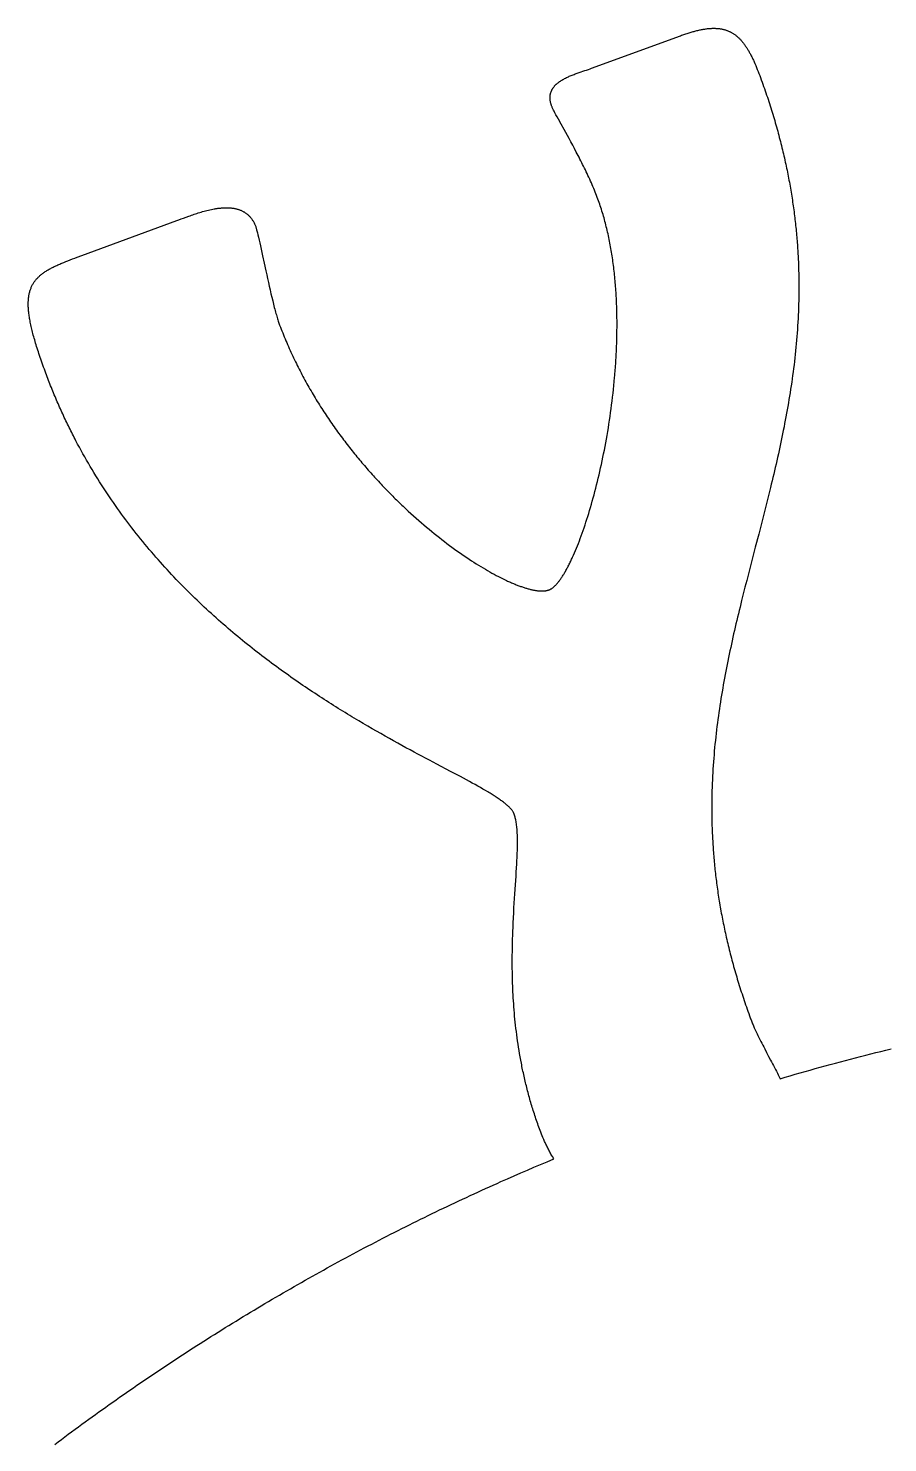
# Model space of a CAD drawing. Extents: x -388 to -35, y 578 to 1063.
# Drawn here: x -196.52 to -174.73, y 833.31 to 869.15 of the extents above; entities that cross this region are included whole.
import ezdxf

# ---------------------------------------------------------------- set-up
doc = ezdxf.new("R2010")
doc.units = 0
doc.layers.add('color#3f3f3fff', color=1, linetype='CONTINUOUS')

msp = doc.modelspace()

# ---------------------------------------------------------------- linework, layer by layer
at = {"layer": 'color#3f3f3fff'}
msp.add_lwpolyline([(-195.852, 833.266), (-195.766, 833.33), (-195.681, 833.394), (-195.595, 833.458), (-195.509, 833.521), (-195.423, 833.585), (-195.337, 833.648), (-195.251, 833.712), (-195.164, 833.775), (-195.078, 833.838), (-194.991, 833.901), (-194.905, 833.963), (-194.818, 834.026), (-194.731, 834.088), (-194.644, 834.15), (-194.557, 834.212), (-194.469, 834.274), (-194.382, 834.336), (-194.295, 834.397), (-194.207, 834.459), (-194.119, 834.52), (-194.032, 834.581), (-193.944, 834.642), (-193.856, 834.703), (-193.767, 834.763), (-193.679, 834.823), (-193.591, 834.884), (-193.502, 834.944), (-193.414, 835.004), (-193.325, 835.063), (-193.236, 835.123), (-193.147, 835.182), (-193.058, 835.242), (-192.969, 835.301), (-192.88, 835.36), (-192.791, 835.419), (-192.701, 835.477), (-192.612, 835.536), (-192.522, 835.594), (-192.432, 835.652), (-192.342, 835.71), (-192.252, 835.768), (-192.162, 835.825), (-192.072, 835.883), (-191.982, 835.94), (-191.891, 835.997), (-191.801, 836.054), (-191.71, 836.111), (-191.619, 836.168), (-191.528, 836.224), (-191.438, 836.28), (-191.347, 836.337), (-191.255, 836.392), (-191.164, 836.448), (-191.073, 836.504), (-190.981, 836.559), (-190.89, 836.615), (-190.798, 836.67), (-190.706, 836.725), (-190.615, 836.779), (-190.523, 836.834), (-190.431, 836.889), (-190.338, 836.943), (-190.246, 836.997), (-190.154, 837.051), (-190.061, 837.105), (-189.969, 837.158), (-189.876, 837.212), (-189.783, 837.265), (-189.691, 837.318), (-189.598, 837.371), (-189.505, 837.424), (-189.411, 837.476), (-189.318, 837.529), (-189.225, 837.581), (-189.131, 837.633), (-189.038, 837.685), (-188.944, 837.736), (-188.851, 837.788), (-188.757, 837.839), (-188.663, 837.89), (-188.569, 837.941), (-188.475, 837.992), (-188.381, 838.043), (-188.286, 838.093), (-188.192, 838.144), (-188.097, 838.194), (-188.003, 838.244), (-187.908, 838.294), (-187.814, 838.343), (-187.719, 838.393), (-187.624, 838.442), (-187.529, 838.491), (-187.434, 838.54), (-187.338, 838.589), (-187.243, 838.637), (-187.148, 838.686), (-187.052, 838.734), (-186.957, 838.782), (-186.861, 838.83), (-186.765, 838.877), (-186.669, 838.925), (-186.574, 838.972), (-186.478, 839.019), (-186.381, 839.066), (-186.285, 839.113), (-186.189, 839.16), (-186.093, 839.206), (-185.996, 839.252), (-185.9, 839.298), (-185.803, 839.344), (-185.706, 839.39), (-185.609, 839.435), (-185.513, 839.481), (-185.416, 839.526), (-185.319, 839.571), (-185.221, 839.616), (-185.124, 839.66), (-185.027, 839.705), (-184.929, 839.749), (-184.832, 839.793), (-184.734, 839.837), (-184.637, 839.881), (-184.539, 839.924), (-184.372, 839.998), (-184.205, 840.071), (-184.037, 840.144), (-183.869, 840.216), (-183.702, 840.288), (-183.533, 840.359), (-183.365, 840.43), (-183.197, 840.5), (-183.212, 840.524), (-183.227, 840.549), (-183.241, 840.573), (-183.256, 840.598), (-183.27, 840.623), (-183.284, 840.647), (-183.297, 840.672), (-183.311, 840.697), (-183.324, 840.722), (-183.337, 840.747), (-183.35, 840.772), (-183.362, 840.796), (-183.374, 840.821), (-183.386, 840.846), (-183.398, 840.871), (-183.41, 840.895), (-183.421, 840.919), (-183.432, 840.944), (-183.443, 840.968), (-183.453, 840.992), (-183.474, 841.039), (-183.493, 841.086), (-183.511, 841.131), (-183.529, 841.175), (-183.545, 841.218), (-183.561, 841.26), (-183.576, 841.302), (-183.591, 841.344), (-183.606, 841.387), (-183.621, 841.429), (-183.636, 841.471), (-183.65, 841.513), (-183.664, 841.555), (-183.678, 841.597), (-183.692, 841.639), (-183.705, 841.681), (-183.719, 841.723), (-183.732, 841.765), (-183.744, 841.807), (-183.757, 841.849), (-183.77, 841.891), (-183.782, 841.933), (-183.794, 841.974), (-183.806, 842.016), (-183.818, 842.058), (-183.829, 842.1), (-183.841, 842.141), (-183.852, 842.183), (-183.863, 842.224), (-183.873, 842.266), (-183.884, 842.307), (-183.894, 842.349), (-183.905, 842.39), (-183.915, 842.431), (-183.924, 842.473), (-183.934, 842.514), (-183.944, 842.555), (-183.953, 842.596), (-183.962, 842.637), (-183.971, 842.679), (-183.98, 842.72), (-183.989, 842.761), (-183.997, 842.801), (-184.005, 842.842), (-184.013, 842.883), (-184.021, 842.924), (-184.037, 843.005), (-184.052, 843.086), (-184.066, 843.167), (-184.079, 843.248), (-184.092, 843.328), (-184.105, 843.409), (-184.117, 843.489), (-184.128, 843.568), (-184.138, 843.648), (-184.148, 843.727), (-184.158, 843.806), (-184.167, 843.885), (-184.175, 843.963), (-184.183, 844.041), (-184.191, 844.119), (-184.198, 844.196), (-184.204, 844.274), (-184.21, 844.35), (-184.216, 844.427), (-184.221, 844.503), (-184.226, 844.579), (-184.23, 844.655), (-184.234, 844.73), (-184.237, 844.805), (-184.24, 844.879), (-184.243, 844.953), (-184.245, 845.027), (-184.247, 845.101), (-184.249, 845.174), (-184.25, 845.246), (-184.251, 845.318), (-184.252, 845.39), (-184.252, 845.462), (-184.252, 845.533), (-184.252, 845.603), (-184.251, 845.674), (-184.25, 845.743), (-184.249, 845.813), (-184.248, 845.882), (-184.247, 845.95), (-184.245, 846.018), (-184.243, 846.086), (-184.241, 846.153), (-184.238, 846.22), (-184.236, 846.286), (-184.233, 846.351), (-184.23, 846.417), (-184.228, 846.481), (-184.221, 846.609), (-184.215, 846.735), (-184.208, 846.859), (-184.2, 846.981), (-184.193, 847.1), (-184.185, 847.218), (-184.17, 847.445), (-184.156, 847.663), (-184.149, 847.769), (-184.143, 847.872), (-184.137, 847.972), (-184.132, 848.07), (-184.13, 848.118), (-184.128, 848.165), (-184.126, 848.212), (-184.124, 848.258), (-184.123, 848.303), (-184.121, 848.347), (-184.12, 848.391), (-184.12, 848.434), (-184.119, 848.476), (-184.119, 848.518), (-184.119, 848.559), (-184.119, 848.599), (-184.12, 848.639), (-184.121, 848.677), (-184.122, 848.715), (-184.124, 848.753), (-184.126, 848.789), (-184.128, 848.825), (-184.131, 848.86), (-184.134, 848.894), (-184.137, 848.927), (-184.141, 848.96), (-184.146, 848.992), (-184.15, 849.023), (-184.156, 849.053), (-184.161, 849.082), (-184.164, 849.097), (-184.167, 849.111), (-184.17, 849.125), (-184.174, 849.138), (-184.177, 849.152), (-184.181, 849.165), (-184.184, 849.178), (-184.188, 849.191), (-184.192, 849.204), (-184.196, 849.217), (-184.2, 849.229), (-184.205, 849.241), (-184.207, 849.247), (-184.21, 849.253), (-184.212, 849.26), (-184.215, 849.266), (-184.218, 849.272), (-184.222, 849.278), (-184.229, 849.291), (-184.237, 849.304), (-184.245, 849.317), (-184.255, 849.33), (-184.265, 849.343), (-184.275, 849.356), (-184.287, 849.37), (-184.299, 849.383), (-184.312, 849.397), (-184.325, 849.411), (-184.339, 849.425), (-184.354, 849.439), (-184.37, 849.453), (-184.386, 849.467), (-184.403, 849.482), (-184.421, 849.496), (-184.439, 849.511), (-184.458, 849.526), (-184.477, 849.541), (-184.497, 849.556), (-184.518, 849.571), (-184.54, 849.586), (-184.562, 849.602), (-184.584, 849.618), (-184.608, 849.633), (-184.631, 849.649), (-184.656, 849.666), (-184.681, 849.682), (-184.707, 849.698), (-184.733, 849.715), (-184.76, 849.732), (-184.787, 849.749), (-184.815, 849.766), (-184.844, 849.783), (-184.873, 849.801), (-184.933, 849.836), (-184.995, 849.872), (-185.06, 849.909), (-185.126, 849.946), (-185.195, 849.984), (-185.266, 850.023), (-185.338, 850.063), (-185.413, 850.104), (-185.49, 850.145), (-185.568, 850.187), (-185.649, 850.23), (-185.815, 850.318), (-186.167, 850.504), (-186.353, 850.603), (-186.449, 850.654), (-186.545, 850.705), (-186.643, 850.758), (-186.743, 850.811), (-186.844, 850.866), (-186.946, 850.921), (-187.049, 850.978), (-187.154, 851.035), (-187.259, 851.094), (-187.366, 851.153), (-187.474, 851.214), (-187.583, 851.276), (-187.693, 851.338), (-187.805, 851.402), (-187.917, 851.467), (-188.029, 851.533), (-188.143, 851.6), (-188.258, 851.669), (-188.315, 851.703), (-188.373, 851.738), (-188.431, 851.774), (-188.489, 851.809), (-188.548, 851.845), (-188.606, 851.881), (-188.665, 851.917), (-188.724, 851.954), (-188.782, 851.991), (-188.842, 852.028), (-188.901, 852.066), (-188.96, 852.104), (-189.02, 852.142), (-189.08, 852.181), (-189.139, 852.219), (-189.199, 852.259), (-189.259, 852.298), (-189.319, 852.338), (-189.38, 852.378), (-189.44, 852.419), (-189.5, 852.459), (-189.561, 852.5), (-189.622, 852.542), (-189.682, 852.584), (-189.743, 852.626), (-189.804, 852.668), (-189.865, 852.711), (-189.926, 852.754), (-189.987, 852.797), (-190.048, 852.841), (-190.109, 852.885), (-190.17, 852.929), (-190.232, 852.974), (-190.293, 853.019), (-190.354, 853.065), (-190.415, 853.111), (-190.477, 853.157), (-190.538, 853.203), (-190.599, 853.25), (-190.661, 853.297), (-190.722, 853.345), (-190.783, 853.393), (-190.845, 853.441), (-190.906, 853.49), (-190.967, 853.539), (-191.029, 853.588), (-191.09, 853.638), (-191.151, 853.688), (-191.212, 853.739), (-191.273, 853.789), (-191.334, 853.841), (-191.395, 853.892), (-191.456, 853.944), (-191.517, 853.997), (-191.578, 854.049), (-191.639, 854.102), (-191.699, 854.156), (-191.76, 854.21), (-191.82, 854.264), (-191.88, 854.319), (-191.941, 854.374), (-192.001, 854.429), (-192.061, 854.485), (-192.121, 854.541), (-192.181, 854.598), (-192.24, 854.655), (-192.3, 854.712), (-192.359, 854.77), (-192.418, 854.828), (-192.477, 854.887), (-192.536, 854.946), (-192.595, 855.005), (-192.654, 855.065), (-192.712, 855.125), (-192.771, 855.186), (-192.829, 855.247), (-192.887, 855.308), (-192.944, 855.37), (-193.002, 855.433), (-193.059, 855.495), (-193.116, 855.559), (-193.173, 855.622), (-193.23, 855.686), (-193.287, 855.751), (-193.343, 855.815), (-193.399, 855.881), (-193.455, 855.946), (-193.511, 856.013), (-193.566, 856.079), (-193.621, 856.146), (-193.676, 856.214), (-193.731, 856.282), (-193.785, 856.35), (-193.839, 856.419), (-193.893, 856.488), (-193.946, 856.558), (-194, 856.628), (-194.053, 856.698), (-194.105, 856.769), (-194.158, 856.841), (-194.21, 856.913), (-194.262, 856.985), (-194.313, 857.058), (-194.364, 857.131), (-194.415, 857.205), (-194.466, 857.279), (-194.516, 857.354), (-194.566, 857.429), (-194.615, 857.505), (-194.664, 857.581), (-194.713, 857.658), (-194.762, 857.735), (-194.81, 857.812), (-194.858, 857.89), (-194.905, 857.969), (-194.952, 858.048), (-194.999, 858.127), (-195.045, 858.207), (-195.091, 858.287), (-195.136, 858.368), (-195.181, 858.45), (-195.226, 858.532), (-195.27, 858.614), (-195.314, 858.697), (-195.336, 858.738), (-195.357, 858.78), (-195.379, 858.822), (-195.4, 858.864), (-195.422, 858.906), (-195.443, 858.948), (-195.464, 858.991), (-195.485, 859.033), (-195.506, 859.076), (-195.527, 859.119), (-195.547, 859.161), (-195.568, 859.204), (-195.588, 859.248), (-195.609, 859.291), (-195.629, 859.334), (-195.649, 859.378), (-195.669, 859.421), (-195.689, 859.465), (-195.709, 859.509), (-195.728, 859.553), (-195.748, 859.597), (-195.767, 859.641), (-195.786, 859.686), (-195.806, 859.73), (-195.825, 859.775), (-195.844, 859.82), (-195.862, 859.864), (-195.881, 859.909), (-195.9, 859.955), (-195.918, 860), (-195.936, 860.045), (-195.955, 860.091), (-195.973, 860.137), (-195.991, 860.182), (-196.009, 860.228), (-196.026, 860.274), (-196.044, 860.321), (-196.061, 860.367), (-196.079, 860.413), (-196.096, 860.46), (-196.115, 860.512), (-196.134, 860.564), (-196.152, 860.615), (-196.17, 860.665), (-196.187, 860.715), (-196.204, 860.764), (-196.22, 860.812), (-196.236, 860.859), (-196.252, 860.906), (-196.267, 860.951), (-196.282, 860.997), (-196.296, 861.041), (-196.31, 861.085), (-196.323, 861.128), (-196.336, 861.171), (-196.348, 861.213), (-196.36, 861.254), (-196.372, 861.295), (-196.383, 861.335), (-196.394, 861.374), (-196.404, 861.413), (-196.414, 861.451), (-196.423, 861.488), (-196.432, 861.525), (-196.441, 861.561), (-196.449, 861.597), (-196.457, 861.632), (-196.464, 861.667), (-196.471, 861.701), (-196.477, 861.734), (-196.483, 861.767), (-196.489, 861.8), (-196.494, 861.831), (-196.498, 861.863), (-196.503, 861.893), (-196.507, 861.924), (-196.51, 861.953), (-196.513, 861.982), (-196.516, 862.011), (-196.518, 862.039), (-196.519, 862.067), (-196.521, 862.094), (-196.522, 862.121), (-196.522, 862.147), (-196.522, 862.173), (-196.522, 862.199), (-196.521, 862.224), (-196.52, 862.248), (-196.518, 862.272), (-196.516, 862.296), (-196.514, 862.319), (-196.511, 862.342), (-196.508, 862.364), (-196.504, 862.386), (-196.5, 862.408), (-196.496, 862.429), (-196.491, 862.45), (-196.486, 862.471), (-196.48, 862.491), (-196.474, 862.511), (-196.467, 862.53), (-196.46, 862.549), (-196.453, 862.568), (-196.445, 862.586), (-196.437, 862.604), (-196.429, 862.622), (-196.42, 862.64), (-196.411, 862.657), (-196.401, 862.674), (-196.391, 862.69), (-196.381, 862.707), (-196.37, 862.723), (-196.358, 862.739), (-196.347, 862.754), (-196.335, 862.769), (-196.322, 862.784), (-196.31, 862.799), (-196.296, 862.814), (-196.283, 862.828), (-196.269, 862.842), (-196.255, 862.856), (-196.24, 862.87), (-196.225, 862.883), (-196.209, 862.897), (-196.193, 862.91), (-196.177, 862.923), (-196.16, 862.935), (-196.143, 862.948), (-196.126, 862.96), (-196.108, 862.973), (-196.09, 862.985), (-196.072, 862.997), (-196.053, 863.009), (-196.033, 863.02), (-196.014, 863.032), (-195.994, 863.044), (-195.973, 863.055), (-195.952, 863.066), (-195.931, 863.078), (-195.91, 863.089), (-195.888, 863.1), (-195.866, 863.111), (-195.843, 863.122), (-195.82, 863.133), (-195.797, 863.143), (-195.773, 863.154), (-195.749, 863.165), (-195.724, 863.176), (-195.7, 863.186), (-195.675, 863.197), (-195.623, 863.218), (-195.57, 863.24), (-195.516, 863.261), (-195.46, 863.283), (-195.403, 863.305), (-195.345, 863.327), (-195.285, 863.349), (-195.161, 863.395), (-192.757, 864.277), (-192.702, 864.297), (-192.644, 864.319), (-192.583, 864.341), (-192.52, 864.365), (-192.454, 864.389), (-192.421, 864.401), (-192.387, 864.412), (-192.352, 864.424), (-192.317, 864.436), (-192.282, 864.448), (-192.247, 864.46), (-192.211, 864.471), (-192.175, 864.482), (-192.139, 864.493), (-192.102, 864.504), (-192.065, 864.514), (-192.029, 864.524), (-191.992, 864.533), (-191.954, 864.542), (-191.917, 864.551), (-191.88, 864.559), (-191.843, 864.566), (-191.806, 864.573), (-191.787, 864.577), (-191.769, 864.58), (-191.75, 864.583), (-191.732, 864.585), (-191.714, 864.588), (-191.695, 864.59), (-191.677, 864.592), (-191.659, 864.594), (-191.64, 864.596), (-191.622, 864.598), (-191.604, 864.599), (-191.586, 864.6), (-191.568, 864.601), (-191.55, 864.602), (-191.532, 864.603), (-191.514, 864.603), (-191.496, 864.603), (-191.479, 864.603), (-191.461, 864.603), (-191.444, 864.602), (-191.426, 864.601), (-191.409, 864.6), (-191.392, 864.599), (-191.375, 864.597), (-191.358, 864.595), (-191.341, 864.593), (-191.324, 864.591), (-191.308, 864.588), (-191.291, 864.585), (-191.275, 864.582), (-191.259, 864.578), (-191.243, 864.574), (-191.227, 864.57), (-191.211, 864.566), (-191.195, 864.561), (-191.18, 864.556), (-191.165, 864.55), (-191.149, 864.545), (-191.134, 864.539), (-191.12, 864.532), (-191.105, 864.525), (-191.09, 864.518), (-191.076, 864.511), (-191.062, 864.503), (-191.048, 864.495), (-191.034, 864.486), (-191.021, 864.478), (-191.007, 864.468), (-190.994, 864.459), (-190.981, 864.449), (-190.969, 864.438), (-190.956, 864.428), (-190.944, 864.416), (-190.932, 864.405), (-190.92, 864.393), (-190.908, 864.381), (-190.897, 864.368), (-190.886, 864.355), (-190.875, 864.341), (-190.864, 864.327), (-190.854, 864.313), (-190.844, 864.298), (-190.834, 864.282), (-190.824, 864.267), (-190.815, 864.25), (-190.806, 864.234), (-190.797, 864.217), (-190.788, 864.199), (-190.78, 864.181), (-190.772, 864.162), (-190.765, 864.143), (-190.757, 864.124), (-190.753, 864.112), (-190.748, 864.097), (-190.743, 864.081), (-190.738, 864.062), (-190.733, 864.042), (-190.727, 864.02), (-190.721, 863.996), (-190.714, 863.971), (-190.701, 863.915), (-190.686, 863.853), (-190.671, 863.785), (-190.654, 863.713), (-190.637, 863.635), (-190.619, 863.554), (-190.581, 863.38), (-190.541, 863.195), (-190.5, 863.004), (-190.478, 862.906), (-190.457, 862.809), (-190.435, 862.712), (-190.413, 862.615), (-190.391, 862.519), (-190.369, 862.425), (-190.348, 862.333), (-190.326, 862.244), (-190.305, 862.158), (-190.294, 862.116), (-190.284, 862.075), (-190.273, 862.035), (-190.263, 861.997), (-190.253, 861.959), (-190.243, 861.922), (-190.233, 861.887), (-190.223, 861.853), (-190.213, 861.821), (-190.204, 861.79), (-190.195, 861.76), (-190.185, 861.732), (-190.176, 861.705), (-190.167, 861.681), (-190.149, 861.63), (-190.13, 861.58), (-190.111, 861.53), (-190.091, 861.48), (-190.072, 861.431), (-190.052, 861.381), (-190.032, 861.331), (-190.012, 861.282), (-189.991, 861.233), (-189.97, 861.184), (-189.949, 861.135), (-189.928, 861.086), (-189.906, 861.038), (-189.885, 860.989), (-189.863, 860.941), (-189.841, 860.893), (-189.818, 860.845), (-189.796, 860.797), (-189.773, 860.749), (-189.75, 860.702), (-189.726, 860.654), (-189.703, 860.607), (-189.679, 860.56), (-189.655, 860.513), (-189.631, 860.466), (-189.607, 860.419), (-189.583, 860.373), (-189.558, 860.327), (-189.533, 860.28), (-189.508, 860.234), (-189.483, 860.188), (-189.458, 860.143), (-189.432, 860.097), (-189.406, 860.052), (-189.38, 860.006), (-189.354, 859.961), (-189.328, 859.916), (-189.301, 859.872), (-189.275, 859.827), (-189.248, 859.782), (-189.221, 859.738), (-189.194, 859.694), (-189.166, 859.65), (-189.139, 859.606), (-189.111, 859.562), (-189.083, 859.519), (-189.055, 859.476), (-189.027, 859.432), (-188.999, 859.389), (-188.971, 859.347), (-188.942, 859.304), (-188.914, 859.261), (-188.885, 859.219), (-188.856, 859.177), (-188.827, 859.135), (-188.798, 859.093), (-188.768, 859.051), (-188.739, 859.01), (-188.709, 858.969), (-188.679, 858.927), (-188.65, 858.886), (-188.62, 858.846), (-188.589, 858.805), (-188.559, 858.765), (-188.529, 858.724), (-188.499, 858.684), (-188.468, 858.644), (-188.437, 858.604), (-188.407, 858.565), (-188.376, 858.526), (-188.345, 858.486), (-188.314, 858.447), (-188.283, 858.408), (-188.252, 858.37), (-188.22, 858.331), (-188.189, 858.293), (-188.157, 858.255), (-188.126, 858.217), (-188.094, 858.179), (-188.063, 858.141), (-188.031, 858.104), (-187.999, 858.067), (-187.967, 858.03), (-187.935, 857.993), (-187.903, 857.956), (-187.871, 857.92), (-187.838, 857.883), (-187.806, 857.847), (-187.774, 857.811), (-187.741, 857.776), (-187.709, 857.74), (-187.677, 857.705), (-187.644, 857.67), (-187.611, 857.635), (-187.579, 857.6), (-187.546, 857.565), (-187.513, 857.531), (-187.481, 857.497), (-187.448, 857.463), (-187.415, 857.429), (-187.382, 857.395), (-187.349, 857.362), (-187.316, 857.329), (-187.283, 857.296), (-187.251, 857.263), (-187.218, 857.23), (-187.185, 857.198), (-187.152, 857.166), (-187.118, 857.134), (-187.085, 857.102), (-187.052, 857.07), (-187.019, 857.039), (-186.986, 857.007), (-186.953, 856.976), (-186.887, 856.915), (-186.821, 856.854), (-186.755, 856.795), (-186.689, 856.736), (-186.623, 856.678), (-186.557, 856.62), (-186.491, 856.564), (-186.426, 856.508), (-186.36, 856.454), (-186.295, 856.4), (-186.23, 856.347), (-186.165, 856.295), (-186.1, 856.243), (-186.035, 856.193), (-185.971, 856.143), (-185.907, 856.095), (-185.843, 856.047), (-185.78, 856), (-185.717, 855.954), (-185.654, 855.909), (-185.592, 855.865), (-185.53, 855.822), (-185.468, 855.779), (-185.407, 855.738), (-185.346, 855.698), (-185.286, 855.658), (-185.226, 855.619), (-185.166, 855.582), (-185.108, 855.545), (-185.049, 855.509), (-184.991, 855.475), (-184.934, 855.441), (-184.877, 855.408), (-184.821, 855.376), (-184.766, 855.345), (-184.711, 855.315), (-184.656, 855.286), (-184.603, 855.258), (-184.55, 855.231), (-184.498, 855.205), (-184.446, 855.18), (-184.395, 855.156), (-184.37, 855.144), (-184.345, 855.133), (-184.321, 855.122), (-184.296, 855.111), (-184.272, 855.1), (-184.248, 855.09), (-184.224, 855.08), (-184.2, 855.07), (-184.176, 855.061), (-184.153, 855.051), (-184.13, 855.042), (-184.107, 855.033), (-184.084, 855.025), (-184.062, 855.017), (-184.04, 855.009), (-184.018, 855.001), (-183.996, 854.993), (-183.974, 854.986), (-183.953, 854.979), (-183.932, 854.972), (-183.911, 854.966), (-183.89, 854.96), (-183.87, 854.954), (-183.85, 854.948), (-183.83, 854.943), (-183.81, 854.938), (-183.791, 854.933), (-183.771, 854.928), (-183.752, 854.924), (-183.734, 854.92), (-183.715, 854.916), (-183.697, 854.913), (-183.679, 854.909), (-183.662, 854.906), (-183.644, 854.904), (-183.627, 854.901), (-183.61, 854.899), (-183.593, 854.897), (-183.577, 854.896), (-183.561, 854.894), (-183.545, 854.893), (-183.53, 854.892), (-183.515, 854.892), (-183.5, 854.892), (-183.485, 854.892), (-183.471, 854.892), (-183.457, 854.893), (-183.443, 854.894), (-183.429, 854.895), (-183.416, 854.896), (-183.403, 854.898), (-183.391, 854.9), (-183.378, 854.902), (-183.367, 854.905), (-183.355, 854.908), (-183.344, 854.911), (-183.332, 854.915), (-183.322, 854.918), (-183.311, 854.922), (-183.301, 854.927), (-183.291, 854.932), (-183.28, 854.937), (-183.27, 854.943), (-183.259, 854.95), (-183.249, 854.957), (-183.238, 854.965), (-183.227, 854.973), (-183.216, 854.981), (-183.205, 854.99), (-183.194, 855), (-183.183, 855.01), (-183.172, 855.02), (-183.161, 855.031), (-183.15, 855.043), (-183.138, 855.055), (-183.127, 855.067), (-183.116, 855.08), (-183.104, 855.093), (-183.093, 855.107), (-183.081, 855.121), (-183.07, 855.136), (-183.058, 855.151), (-183.047, 855.167), (-183.035, 855.183), (-183.023, 855.2), (-183.012, 855.217), (-183, 855.234), (-182.988, 855.252), (-182.976, 855.27), (-182.964, 855.289), (-182.952, 855.308), (-182.94, 855.327), (-182.928, 855.347), (-182.916, 855.368), (-182.904, 855.389), (-182.892, 855.41), (-182.88, 855.432), (-182.868, 855.454), (-182.856, 855.476), (-182.844, 855.499), (-182.832, 855.522), (-182.82, 855.546), (-182.808, 855.57), (-182.795, 855.594), (-182.783, 855.619), (-182.771, 855.644), (-182.759, 855.67), (-182.746, 855.696), (-182.734, 855.722), (-182.722, 855.749), (-182.698, 855.803), (-182.673, 855.859), (-182.649, 855.917), (-182.624, 855.976), (-182.6, 856.036), (-182.575, 856.097), (-182.551, 856.16), (-182.527, 856.224), (-182.502, 856.29), (-182.478, 856.357), (-182.454, 856.425), (-182.43, 856.494), (-182.407, 856.564), (-182.383, 856.636), (-182.359, 856.709), (-182.336, 856.783), (-182.313, 856.858), (-182.29, 856.934), (-182.267, 857.011), (-182.244, 857.089), (-182.222, 857.168), (-182.199, 857.249), (-182.177, 857.33), (-182.156, 857.412), (-182.134, 857.495), (-182.113, 857.579), (-182.092, 857.664), (-182.071, 857.749), (-182.051, 857.836), (-182.03, 857.923), (-182.011, 858.011), (-181.991, 858.1), (-181.972, 858.19), (-181.953, 858.28), (-181.935, 858.371), (-181.916, 858.462), (-181.899, 858.555), (-181.881, 858.648), (-181.864, 858.741), (-181.848, 858.835), (-181.832, 858.93), (-181.816, 859.025), (-181.801, 859.121), (-181.786, 859.217), (-181.772, 859.313), (-181.758, 859.41), (-181.745, 859.508), (-181.732, 859.606), (-181.719, 859.704), (-181.708, 859.802), (-181.696, 859.901), (-181.685, 860), (-181.675, 860.1), (-181.666, 860.199), (-181.657, 860.299), (-181.652, 860.349), (-181.648, 860.399), (-181.644, 860.449), (-181.64, 860.499), (-181.636, 860.55), (-181.633, 860.6), (-181.629, 860.65), (-181.626, 860.7), (-181.623, 860.751), (-181.62, 860.801), (-181.617, 860.851), (-181.615, 860.902), (-181.612, 860.952), (-181.61, 861.003), (-181.608, 861.053), (-181.606, 861.103), (-181.604, 861.154), (-181.603, 861.204), (-181.601, 861.255), (-181.6, 861.305), (-181.599, 861.356), (-181.598, 861.406), (-181.597, 861.456), (-181.597, 861.507), (-181.596, 861.557), (-181.596, 861.607), (-181.596, 861.658), (-181.596, 861.708), (-181.596, 861.758), (-181.597, 861.808), (-181.598, 861.859), (-181.598, 861.909), (-181.6, 861.959), (-181.601, 862.009), (-181.602, 862.059), (-181.604, 862.109), (-181.606, 862.159), (-181.608, 862.209), (-181.61, 862.258), (-181.613, 862.308), (-181.615, 862.358), (-181.618, 862.407), (-181.621, 862.457), (-181.624, 862.506), (-181.628, 862.556), (-181.632, 862.605), (-181.635, 862.654), (-181.64, 862.703), (-181.644, 862.752), (-181.648, 862.801), (-181.653, 862.85), (-181.658, 862.899), (-181.663, 862.947), (-181.669, 862.996), (-181.674, 863.044), (-181.68, 863.093), (-181.686, 863.141), (-181.692, 863.189), (-181.699, 863.237), (-181.706, 863.285), (-181.713, 863.332), (-181.72, 863.38), (-181.727, 863.428), (-181.735, 863.475), (-181.743, 863.522), (-181.751, 863.569), (-181.759, 863.616), (-181.768, 863.663), (-181.777, 863.709), (-181.786, 863.756), (-181.795, 863.802), (-181.804, 863.848), (-181.814, 863.894), (-181.824, 863.94), (-181.835, 863.986), (-181.845, 864.032), (-181.856, 864.077), (-181.867, 864.122), (-181.878, 864.167), (-181.89, 864.212), (-181.902, 864.257), (-181.914, 864.301), (-181.926, 864.345), (-181.939, 864.389), (-181.951, 864.433), (-181.964, 864.477), (-181.978, 864.52), (-181.991, 864.564), (-182.005, 864.607), (-182.019, 864.65), (-182.034, 864.692), (-182.049, 864.735), (-182.064, 864.777), (-182.079, 864.819), (-182.096, 864.864), (-182.113, 864.91), (-182.131, 864.956), (-182.149, 865.001), (-182.168, 865.048), (-182.187, 865.094), (-182.207, 865.14), (-182.227, 865.187), (-182.247, 865.234), (-182.268, 865.28), (-182.289, 865.327), (-182.311, 865.374), (-182.332, 865.421), (-182.354, 865.467), (-182.376, 865.514), (-182.399, 865.561), (-182.421, 865.607), (-182.444, 865.653), (-182.467, 865.699), (-182.49, 865.745), (-182.513, 865.791), (-182.536, 865.837), (-182.559, 865.882), (-182.582, 865.927), (-182.629, 866.015), (-182.675, 866.103), (-182.72, 866.188), (-182.765, 866.272), (-182.81, 866.354), (-182.853, 866.433), (-182.895, 866.51), (-182.936, 866.584), (-183.013, 866.723), (-183.082, 866.848), (-183.114, 866.906), (-183.143, 866.959), (-183.169, 867.008), (-183.192, 867.053), (-183.203, 867.073), (-183.213, 867.093), (-183.222, 867.111), (-183.23, 867.128), (-183.237, 867.144), (-183.243, 867.159), (-183.249, 867.172), (-183.254, 867.184), (-183.259, 867.199), (-183.264, 867.213), (-183.268, 867.228), (-183.272, 867.242), (-183.276, 867.256), (-183.279, 867.27), (-183.282, 867.283), (-183.285, 867.297), (-183.287, 867.31), (-183.289, 867.324), (-183.291, 867.337), (-183.292, 867.35), (-183.293, 867.362), (-183.293, 867.375), (-183.294, 867.387), (-183.294, 867.4), (-183.293, 867.412), (-183.293, 867.424), (-183.292, 867.436), (-183.29, 867.448), (-183.289, 867.459), (-183.287, 867.471), (-183.284, 867.482), (-183.282, 867.493), (-183.279, 867.504), (-183.276, 867.515), (-183.273, 867.526), (-183.269, 867.536), (-183.265, 867.547), (-183.261, 867.557), (-183.257, 867.567), (-183.252, 867.577), (-183.247, 867.587), (-183.242, 867.597), (-183.236, 867.607), (-183.231, 867.616), (-183.225, 867.626), (-183.219, 867.635), (-183.212, 867.644), (-183.206, 867.653), (-183.199, 867.662), (-183.192, 867.671), (-183.184, 867.68), (-183.177, 867.689), (-183.169, 867.697), (-183.161, 867.705), (-183.153, 867.714), (-183.145, 867.722), (-183.137, 867.73), (-183.128, 867.738), (-183.119, 867.746), (-183.11, 867.753), (-183.101, 867.761), (-183.092, 867.769), (-183.082, 867.776), (-183.073, 867.783), (-183.063, 867.791), (-183.053, 867.798), (-183.043, 867.805), (-183.033, 867.812), (-183.012, 867.826), (-182.991, 867.839), (-182.969, 867.852), (-182.947, 867.864), (-182.924, 867.877), (-182.901, 867.889), (-182.878, 867.9), (-182.854, 867.912), (-182.83, 867.923), (-182.806, 867.933), (-182.781, 867.944), (-182.757, 867.954), (-182.732, 867.964), (-182.707, 867.974), (-182.682, 867.983), (-182.657, 867.993), (-182.632, 868.002), (-182.607, 868.011), (-182.558, 868.028), (-182.509, 868.045), (-182.46, 868.061), (-182.413, 868.077), (-182.367, 868.092), (-182.322, 868.107), (-182.279, 868.122), (-182.259, 868.129), (-182.239, 868.136), (-179.985, 868.963), (-179.957, 868.973), (-179.929, 868.983), (-179.902, 868.993), (-179.875, 869.002), (-179.848, 869.011), (-179.821, 869.02), (-179.795, 869.028), (-179.769, 869.037), (-179.743, 869.045), (-179.718, 869.052), (-179.693, 869.06), (-179.668, 869.067), (-179.643, 869.073), (-179.619, 869.08), (-179.594, 869.086), (-179.571, 869.092), (-179.547, 869.098), (-179.524, 869.103), (-179.5, 869.108), (-179.478, 869.113), (-179.455, 869.117), (-179.433, 869.122), (-179.41, 869.126), (-179.389, 869.129), (-179.367, 869.132), (-179.345, 869.136), (-179.324, 869.138), (-179.303, 869.141), (-179.283, 869.143), (-179.262, 869.145), (-179.242, 869.146), (-179.222, 869.148), (-179.202, 869.149), (-179.182, 869.15), (-179.163, 869.15), (-179.144, 869.15), (-179.125, 869.15), (-179.106, 869.15), (-179.087, 869.149), (-179.069, 869.148), (-179.051, 869.147), (-179.033, 869.145), (-179.015, 869.143), (-178.997, 869.141), (-178.98, 869.139), (-178.963, 869.136), (-178.946, 869.133), (-178.929, 869.129), (-178.912, 869.126), (-178.896, 869.122), (-178.879, 869.118), (-178.863, 869.113), (-178.847, 869.108), (-178.831, 869.103), (-178.816, 869.098), (-178.8, 869.092), (-178.785, 869.086), (-178.77, 869.08), (-178.755, 869.073), (-178.74, 869.067), (-178.725, 869.059), (-178.711, 869.052), (-178.696, 869.044), (-178.682, 869.036), (-178.668, 869.028), (-178.654, 869.019), (-178.64, 869.01), (-178.626, 869.001), (-178.613, 868.992), (-178.599, 868.982), (-178.586, 868.972), (-178.573, 868.961), (-178.56, 868.951), (-178.547, 868.94), (-178.534, 868.928), (-178.521, 868.917), (-178.509, 868.905), (-178.496, 868.893), (-178.484, 868.88), (-178.472, 868.867), (-178.459, 868.854), (-178.447, 868.841), (-178.435, 868.827), (-178.423, 868.813), (-178.412, 868.799), (-178.4, 868.784), (-178.388, 868.77), (-178.377, 868.754), (-178.365, 868.739), (-178.354, 868.723), (-178.343, 868.707), (-178.331, 868.691), (-178.32, 868.674), (-178.309, 868.657), (-178.298, 868.64), (-178.287, 868.622), (-178.276, 868.604), (-178.266, 868.586), (-178.255, 868.568), (-178.244, 868.549), (-178.234, 868.53), (-178.223, 868.51), (-178.212, 868.491), (-178.202, 868.471), (-178.191, 868.45), (-178.181, 868.43), (-178.171, 868.409), (-178.16, 868.388), (-178.15, 868.366), (-178.14, 868.344), (-178.13, 868.322), (-178.119, 868.3), (-178.099, 868.254), (-178.079, 868.207), (-178.059, 868.159), (-178.039, 868.11), (-178.018, 868.059), (-177.998, 868.007), (-177.978, 867.954), (-177.958, 867.9), (-177.938, 867.844), (-177.918, 867.789), (-177.898, 867.734), (-177.879, 867.679), (-177.859, 867.624), (-177.84, 867.569), (-177.822, 867.514), (-177.803, 867.459), (-177.785, 867.405), (-177.767, 867.35), (-177.749, 867.296), (-177.731, 867.241), (-177.714, 867.187), (-177.697, 867.133), (-177.68, 867.079), (-177.663, 867.025), (-177.647, 866.972), (-177.631, 866.918), (-177.615, 866.864), (-177.599, 866.811), (-177.583, 866.757), (-177.568, 866.704), (-177.553, 866.651), (-177.538, 866.598), (-177.523, 866.545), (-177.509, 866.492), (-177.495, 866.439), (-177.481, 866.386), (-177.467, 866.334), (-177.453, 866.281), (-177.44, 866.229), (-177.427, 866.176), (-177.414, 866.124), (-177.401, 866.072), (-177.389, 866.02), (-177.377, 865.968), (-177.365, 865.916), (-177.353, 865.864), (-177.341, 865.812), (-177.33, 865.761), (-177.318, 865.709), (-177.307, 865.658), (-177.297, 865.607), (-177.286, 865.555), (-177.276, 865.504), (-177.265, 865.453), (-177.255, 865.402), (-177.246, 865.351), (-177.236, 865.3), (-177.226, 865.249), (-177.217, 865.199), (-177.208, 865.148), (-177.199, 865.098), (-177.191, 865.047), (-177.182, 864.997), (-177.174, 864.947), (-177.166, 864.896), (-177.158, 864.846), (-177.151, 864.796), (-177.143, 864.746), (-177.136, 864.697), (-177.129, 864.647), (-177.122, 864.597), (-177.115, 864.548), (-177.108, 864.498), (-177.102, 864.449), (-177.096, 864.399), (-177.09, 864.35), (-177.084, 864.301), (-177.078, 864.252), (-177.073, 864.202), (-177.068, 864.153), (-177.062, 864.105), (-177.057, 864.056), (-177.053, 864.007), (-177.048, 863.958), (-177.044, 863.91), (-177.039, 863.861), (-177.035, 863.813), (-177.031, 863.764), (-177.028, 863.716), (-177.024, 863.668), (-177.021, 863.619), (-177.017, 863.571), (-177.014, 863.523), (-177.011, 863.475), (-177.009, 863.427), (-177.006, 863.38), (-177.004, 863.332), (-177.001, 863.284), (-176.999, 863.237), (-176.997, 863.189), (-176.995, 863.142), (-176.994, 863.094), (-176.992, 863.047), (-176.991, 862.999), (-176.99, 862.952), (-176.989, 862.905), (-176.987, 862.811), (-176.986, 862.717), (-176.985, 862.623), (-176.986, 862.53), (-176.986, 862.437), (-176.988, 862.344), (-176.989, 862.251), (-176.992, 862.159), (-176.995, 862.067), (-176.998, 861.975), (-177.002, 861.883), (-177.007, 861.792), (-177.012, 861.701), (-177.017, 861.609), (-177.023, 861.519), (-177.03, 861.428), (-177.037, 861.338), (-177.044, 861.247), (-177.052, 861.157), (-177.061, 861.068), (-177.069, 860.978), (-177.079, 860.888), (-177.088, 860.799), (-177.099, 860.71), (-177.109, 860.621), (-177.12, 860.533), (-177.131, 860.444), (-177.143, 860.356), (-177.155, 860.267), (-177.168, 860.179), (-177.181, 860.092), (-177.194, 860.004), (-177.208, 859.916), (-177.222, 859.829), (-177.236, 859.742), (-177.251, 859.655), (-177.266, 859.568), (-177.281, 859.481), (-177.297, 859.394), (-177.313, 859.307), (-177.329, 859.221), (-177.346, 859.135), (-177.362, 859.048), (-177.38, 858.962), (-177.397, 858.876), (-177.415, 858.791), (-177.432, 858.705), (-177.451, 858.619), (-177.469, 858.534), (-177.487, 858.448), (-177.506, 858.363), (-177.525, 858.277), (-177.545, 858.192), (-177.564, 858.107), (-177.584, 858.022), (-177.603, 857.937), (-177.623, 857.852), (-177.644, 857.768), (-177.664, 857.683), (-177.684, 857.598), (-177.705, 857.514), (-177.746, 857.345), (-177.789, 857.176), (-177.831, 857.007), (-177.874, 856.839), (-177.917, 856.67), (-177.961, 856.502), (-178.004, 856.334), (-178.092, 855.998), (-178.179, 855.661), (-178.223, 855.493), (-178.266, 855.325), (-178.309, 855.157), (-178.352, 854.988), (-178.395, 854.819), (-178.437, 854.65), (-178.478, 854.481), (-178.499, 854.397), (-178.519, 854.312), (-178.54, 854.227), (-178.56, 854.142), (-178.58, 854.057), (-178.6, 853.972), (-178.619, 853.887), (-178.639, 853.802), (-178.658, 853.717), (-178.677, 853.632), (-178.696, 853.546), (-178.714, 853.461), (-178.732, 853.375), (-178.751, 853.289), (-178.768, 853.203), (-178.786, 853.117), (-178.803, 853.031), (-178.82, 852.945), (-178.837, 852.859), (-178.854, 852.772), (-178.87, 852.686), (-178.886, 852.599), (-178.901, 852.512), (-178.917, 852.425), (-178.932, 852.338), (-178.946, 852.251), (-178.961, 852.164), (-178.975, 852.076), (-178.988, 851.988), (-179.001, 851.901), (-179.014, 851.813), (-179.027, 851.724), (-179.039, 851.636), (-179.051, 851.548), (-179.062, 851.459), (-179.073, 851.37), (-179.083, 851.281), (-179.094, 851.192), (-179.103, 851.102), (-179.112, 851.013), (-179.121, 850.923), (-179.13, 850.833), (-179.137, 850.743), (-179.145, 850.652), (-179.152, 850.562), (-179.158, 850.471), (-179.164, 850.38), (-179.17, 850.289), (-179.175, 850.197), (-179.179, 850.106), (-179.183, 850.014), (-179.186, 849.922), (-179.189, 849.829), (-179.191, 849.737), (-179.193, 849.644), (-179.194, 849.551), (-179.195, 849.457), (-179.195, 849.364), (-179.195, 849.27), (-179.193, 849.176), (-179.192, 849.082), (-179.191, 849.034), (-179.189, 848.987), (-179.188, 848.94), (-179.186, 848.892), (-179.185, 848.845), (-179.183, 848.797), (-179.181, 848.749), (-179.179, 848.702), (-179.176, 848.654), (-179.174, 848.606), (-179.171, 848.558), (-179.168, 848.51), (-179.166, 848.462), (-179.162, 848.414), (-179.159, 848.366), (-179.156, 848.317), (-179.152, 848.269), (-179.148, 848.22), (-179.144, 848.172), (-179.14, 848.123), (-179.136, 848.075), (-179.131, 848.026), (-179.127, 847.977), (-179.122, 847.928), (-179.117, 847.879), (-179.112, 847.83), (-179.106, 847.781), (-179.101, 847.732), (-179.095, 847.683), (-179.089, 847.633), (-179.083, 847.584), (-179.077, 847.534), (-179.07, 847.485), (-179.064, 847.435), (-179.057, 847.385), (-179.05, 847.336), (-179.043, 847.286), (-179.036, 847.236), (-179.028, 847.186), (-179.02, 847.135), (-179.012, 847.085), (-179.004, 847.035), (-178.996, 846.985), (-178.988, 846.934), (-178.979, 846.883), (-178.97, 846.833), (-178.961, 846.782), (-178.952, 846.731), (-178.942, 846.68), (-178.933, 846.629), (-178.923, 846.578), (-178.913, 846.527), (-178.902, 846.476), (-178.892, 846.425), (-178.881, 846.373), (-178.87, 846.322), (-178.859, 846.27), (-178.848, 846.218), (-178.836, 846.167), (-178.825, 846.115), (-178.813, 846.063), (-178.801, 846.011), (-178.788, 845.959), (-178.776, 845.906), (-178.763, 845.854), (-178.75, 845.802), (-178.737, 845.749), (-178.724, 845.697), (-178.71, 845.644), (-178.696, 845.591), (-178.682, 845.538), (-178.668, 845.485), (-178.653, 845.432), (-178.639, 845.379), (-178.624, 845.326), (-178.609, 845.272), (-178.593, 845.219), (-178.578, 845.165), (-178.562, 845.112), (-178.546, 845.058), (-178.53, 845.004), (-178.513, 844.95), (-178.496, 844.896), (-178.479, 844.842), (-178.462, 844.788), (-178.445, 844.733), (-178.427, 844.679), (-178.409, 844.624), (-178.391, 844.57), (-178.373, 844.515), (-178.354, 844.46), (-178.335, 844.405), (-178.316, 844.35), (-178.297, 844.295), (-178.277, 844.24), (-178.257, 844.184), (-178.237, 844.129), (-178.217, 844.073), (-178.208, 844.047), (-178.198, 844.022), (-178.188, 843.996), (-178.178, 843.971), (-178.168, 843.946), (-178.157, 843.92), (-178.147, 843.895), (-178.136, 843.87), (-178.126, 843.845), (-178.115, 843.82), (-178.093, 843.771), (-178.07, 843.722), (-178.047, 843.673), (-178.024, 843.624), (-178, 843.575), (-177.976, 843.527), (-177.952, 843.479), (-177.927, 843.431), (-177.903, 843.383), (-177.878, 843.336), (-177.852, 843.288), (-177.802, 843.193), (-177.752, 843.099), (-177.701, 843.005), (-177.676, 842.958), (-177.651, 842.911), (-177.627, 842.864), (-177.602, 842.817), (-177.578, 842.769), (-177.554, 842.722), (-177.531, 842.675), (-177.508, 842.627), (-177.485, 842.58), (-177.463, 842.532), (-177.336, 842.57), (-177.209, 842.607), (-177.081, 842.644), (-176.954, 842.68), (-176.827, 842.717), (-176.699, 842.753), (-176.572, 842.788), (-176.444, 842.824), (-176.316, 842.859), (-176.189, 842.894), (-176.061, 842.928), (-175.933, 842.963), (-175.805, 842.997), (-175.677, 843.03), (-175.548, 843.064), (-175.42, 843.097), (-175.292, 843.13), (-175.163, 843.162), (-175.035, 843.194), (-174.906, 843.226), (-174.778, 843.258), (-174.649, 843.289)], dxfattribs=at)

doc.saveas('drawing.dxf')
